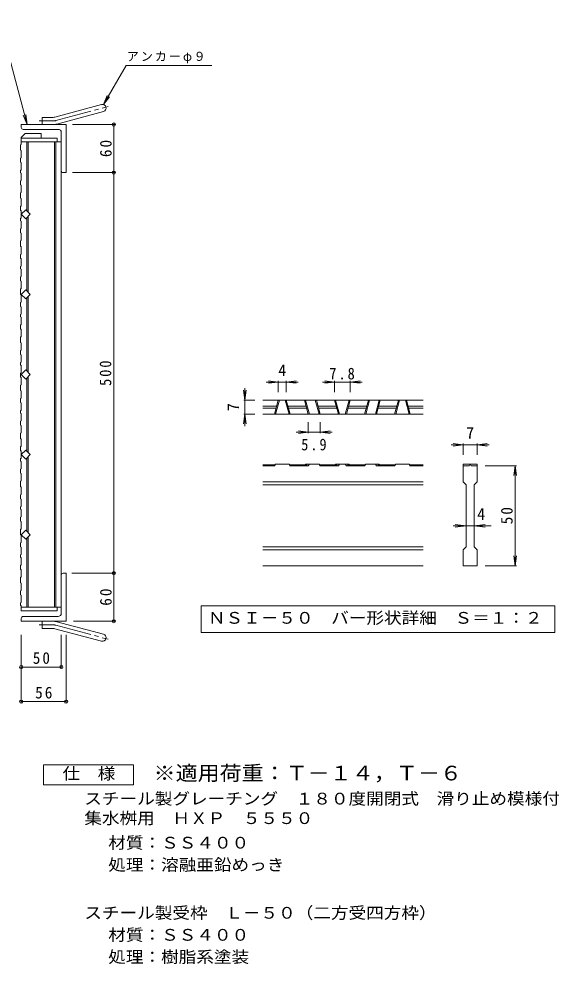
# Model space of a CAD drawing. Units: millimetres, scale not verified, with parts at other scales. Extents: x -841 to 865, y -688 to 666.
# Drawn here: x 191 to 865, y -553 to 627 of the extents above; entities that cross this region are included whole.
import ezdxf
from ezdxf.enums import TextEntityAlignment as Align

# ---------------------------------------------------------------- set-up
doc = ezdxf.new("R2010")
doc.units = ezdxf.units.MM
doc.header["$LTSCALE"] = 5
doc.header["$PDMODE"] = 32
doc.header["$PDSIZE"] = 4
doc.linetypes.add('CHAIN2', pattern=[12, 9, -1, 1, -1])
for name, color, linetype, lineweight in [('B-1', 2, 'Continuous', 9), ('B-2', 3, 'Continuous', 9), ('B-4', 7, 'Continuous', 9), ('B-5', 7, 'Continuous', 9), ('D-0', 7, 'Continuous', 9), ('D-2', 3, 'Continuous', 9), ('D-4', 7, 'Continuous', 9), ('F-4_F-4ﾚｲﾔ', 2, 'Continuous', 9)]:
    doc.layers.add(name, color=color, linetype=linetype, lineweight=lineweight)
doc.layers.add('F-5_F-5ﾚｲﾔ', color=2, linetype='Continuous')
doc.styles.add('ＭＳ ゴシック', font='')
doc.styles.get('ＭＳ ゴシック').set_extended_font_data('MS Gothic')

msp = doc.modelspace()

# ---------------------------------------------------------------- linework, layer by layer
at = {"layer": 'B-1'}
for p, q in [((235.912, 504.666), (294.103, 520.258)), ((238.241, 495.973), (296.432, 511.565)), ((219.767, 495.359), (219.767, 504.36)), ((233.582, 504.36), (219.767, 504.36)), ((193.767, 491.859), (193.767, 495.359)), ((249.767, 495.359), (193.767, 495.359)), ((239.767, 489.36), (196.267, 489.36)), ((243.767, 485.359), (243.767, 437.859)), ((249.767, 495.359), (249.767, 435.359)), ((246.267, 435.359), (249.767, 435.359)), ((243.767, -114.64), (243.767, -67.14)), ((246.267, -64.641), (249.767, -64.641)), ((249.767, -124.64), (249.767, -64.641)), ((193.767, -121.14), (193.767, -124.64)), ((249.767, -124.64), (193.767, -124.64)), ((239.767, -118.641), (196.267, -118.641)), ((219.767, -124.64), (219.767, -133.641)), ((238.241, -125.254), (296.432, -140.846)), ((233.582, -133.641), (219.767, -133.641)), ((235.912, -133.947), (294.103, -149.539))]:
    msp.add_line(p, q, dxfattribs=at)
at = {"layer": 'B-1', "linetype": 'CHAIN2'}
for p, q in [((237.076, 500.319), (302.243, 517.781)), ((233.582, 499.86), (215.962, 499.86)), ((233.582, -129.141), (215.962, -129.141)), ((237.076, -129.601), (302.243, -147.062))]:
    msp.add_line(p, q, dxfattribs=at)
at = {"layer": 'B-1'}
for centre, radius, start, end in [((295.267, 515.912), 4.5, 285.00014, 104.99991), ((233.582, 513.359), 9, 270, 285.00002), ((233.582, 513.359), 18, 270, 285), ((196.267, 491.859), 2.5, 180, 270), ((239.767, 485.359), 4, 0, 90), ((246.267, 437.859), 2.5, 180, 270), ((246.267, -67.14), 2.5, 90, 180), ((239.767, -114.64), 4, 270, 0), ((196.267, -121.14), 2.5, 90, 180), ((233.582, -142.641), 18, 75, 90), ((233.582, -142.641), 9, 74.99998, 90), ((295.267, -145.193), 4.5, 255.00009, 74.99986)]:
    msp.add_arc(centre, radius, start, end, dxfattribs=at)
at = {"layer": 'B-1', "linetype": 'CHAIN2'}
for centre, start, end in [((233.582, 513.359), 270, 284.99995), ((233.582, -142.641), 75.00005, 90)]:
    msp.add_arc(centre, 13.5, start, end, dxfattribs=at)
at = {"layer": 'B-2'}
for p, q in [((193.767, 479.36), (198.767, 484.36)), ((198.767, 484.36), (218.767, 484.36)), ((218.767, 478.36), (218.767, 484.36)), ((193.767, 479.36), (193.767, 478.36)), ((193.767, 478.36), (238.767, 478.36)), ((193.767, 470.626), (193.767, 478.36)), ((193.767, 473.86), (243.767, 473.86)), ((200.767, 387.673), (200.767, 473.86)), ((202.267, 386.173), (202.267, 473.86)), ((235.267, -107.141), (235.267, 473.86)), ((236.767, -107.141), (236.767, 473.86)), ((238.767, 478.36), (238.767, 473.86)), ((243.767, -107.141), (243.767, 473.86)), ((193.767, 470.626), (192.967, 470.108)), ((192.967, 463.392), (192.967, 470.108)), ((192.967, 463.392), (193.767, 462.875)), ((193.767, 462.875), (193.767, 453.75)), ((192.967, 453.233), (193.767, 453.75)), ((192.967, 448.392), (192.967, 453.233)), ((192.967, 448.392), (193.767, 447.875)), ((192.967, 438.233), (193.767, 438.75)), ((192.967, 438.233), (192.967, 435.268)), ((193.767, 447.875), (193.767, 438.75)), ((193.767, 434.75), (192.967, 435.268)), ((192.967, 425.108), (193.767, 425.626)), ((192.967, 425.108), (192.967, 420.268)), ((193.767, 434.75), (193.767, 425.626)), ((192.967, 420.268), (193.767, 419.75)), ((193.767, 419.75), (193.767, 410.626)), ((192.967, 410.108), (193.767, 410.626)), ((192.967, 410.108), (192.967, 403.392)), ((193.767, 402.875), (192.967, 403.392)), ((193.767, 402.875), (193.767, 393.75)), ((192.967, 393.233), (193.767, 393.75)), ((192.967, 388.392), (192.967, 393.233)), ((192.967, 388.392), (193.767, 387.875)), ((192.967, 378.233), (193.767, 378.75)), ((192.967, 378.233), (192.967, 375.268)), ((193.767, 387.875), (193.767, 378.75)), ((200.767, 287.673), (200.767, 379.046)), ((202.267, 286.173), (202.267, 380.546)), ((193.767, 374.75), (192.967, 375.268)), ((193.767, 374.75), (193.767, 365.626)), ((192.967, 365.108), (193.767, 365.626)), ((192.967, 365.108), (192.967, 360.268)), ((192.967, 360.268), (193.767, 359.75)), ((193.767, 359.75), (193.767, 350.626)), ((192.967, 350.108), (193.767, 350.626)), ((192.967, 350.108), (192.967, 343.392)), ((193.767, 342.875), (192.967, 343.392)), ((193.767, 342.875), (193.767, 333.75)), ((192.967, 333.233), (193.767, 333.75)), ((192.967, 328.392), (192.967, 333.233)), ((192.967, 328.392), (193.767, 327.875)), ((192.967, 318.233), (193.767, 318.75)), ((193.767, 327.875), (193.767, 318.75)), ((192.967, 318.233), (192.967, 315.268)), ((193.767, 314.75), (192.967, 315.268)), ((193.767, 314.75), (193.767, 305.626)), ((192.967, 305.108), (193.767, 305.626)), ((192.967, 305.108), (192.967, 300.268)), ((192.967, 300.268), (193.767, 299.75)), ((193.767, 299.75), (193.767, 290.626)), ((192.967, 290.108), (193.767, 290.626)), ((192.967, 290.108), (192.967, 283.392)), ((193.767, 282.875), (192.967, 283.392)), ((192.967, 273.233), (193.767, 273.75)), ((192.967, 268.392), (192.967, 273.233)), ((193.767, 282.875), (193.767, 273.75)), ((200.767, 187.673), (200.767, 279.046)), ((202.267, 186.173), (202.267, 280.546)), ((192.967, 268.392), (193.767, 267.875)), ((193.767, 267.875), (193.767, 258.75)), ((192.967, 258.233), (193.767, 258.75)), ((192.967, 258.233), (192.967, 255.268)), ((193.767, 254.75), (192.967, 255.268)), ((193.767, 254.75), (193.767, 245.626)), ((192.967, 245.108), (193.767, 245.626)), ((192.967, 245.108), (192.967, 240.268)), ((192.967, 240.268), (193.767, 239.75)), ((193.767, 239.75), (193.767, 230.626)), ((192.967, 230.108), (193.767, 230.626)), ((192.967, 230.108), (192.967, 223.392)), ((193.767, 222.875), (192.967, 223.392)), ((192.967, 213.233), (193.767, 213.75)), ((192.967, 208.392), (192.967, 213.233)), ((193.767, 222.875), (193.767, 213.75)), ((192.967, 208.392), (193.767, 207.875)), ((193.767, 207.875), (193.767, 198.75)), ((192.967, 198.233), (193.767, 198.75)), ((192.967, 198.233), (192.967, 195.268)), ((193.767, 194.75), (192.967, 195.268)), ((193.767, 194.75), (193.767, 185.626)), ((192.967, 185.108), (193.767, 185.626)), ((192.967, 185.108), (192.967, 180.268)), ((192.967, 180.268), (193.767, 179.75)), ((193.767, 179.75), (193.767, 170.626)), ((200.767, 87.673), (200.767, 179.046)), ((202.267, 86.173), (202.267, 180.546)), ((192.967, 170.108), (193.767, 170.626)), ((192.967, 170.108), (192.967, 163.392)), ((193.767, 162.875), (192.967, 163.392)), ((192.967, 153.233), (193.767, 153.75)), ((193.767, 162.875), (193.767, 153.75)), ((192.967, 148.392), (192.967, 153.233)), ((192.967, 148.392), (193.767, 147.875)), ((193.767, 147.875), (193.767, 138.75)), ((192.967, 138.233), (193.767, 138.75)), ((192.967, 138.233), (192.967, 135.268)), ((193.767, 134.75), (192.967, 135.268)), ((193.767, 134.75), (193.767, 125.626)), ((192.967, 125.108), (193.767, 125.626)), ((192.967, 125.108), (192.967, 120.268)), ((192.967, 120.268), (193.767, 119.75)), ((193.767, 119.75), (193.767, 110.626)), ((192.967, 110.108), (193.767, 110.626)), ((192.967, 110.108), (192.967, 103.392)), ((193.767, 102.875), (192.967, 103.392)), ((193.767, 102.875), (193.767, 93.75)), ((192.967, 93.233), (193.767, 93.75)), ((192.967, 88.392), (192.967, 93.233)), ((192.967, 88.392), (193.767, 87.875)), ((193.767, 87.875), (193.767, 78.75)), ((192.967, 78.233), (193.767, 78.75)), ((192.967, 78.233), (192.967, 75.268)), ((193.767, 74.75), (192.967, 75.268)), ((193.767, 74.75), (193.767, 65.626)), ((200.767, -12.327), (200.767, 79.046)), ((202.267, -13.827), (202.267, 80.546)), ((192.967, 65.108), (193.767, 65.626)), ((192.967, 65.108), (192.967, 60.268)), ((192.967, 60.268), (193.767, 59.75)), ((193.767, 59.75), (193.767, 50.626)), ((192.967, 50.108), (193.767, 50.626)), ((192.967, 50.108), (192.967, 43.392)), ((193.767, 42.875), (192.967, 43.392)), ((193.767, 42.875), (193.767, 33.75)), ((192.967, 33.233), (193.767, 33.75)), ((192.967, 28.392), (192.967, 33.233)), ((192.967, 28.392), (193.767, 27.875)), ((193.767, 27.875), (193.767, 18.75)), ((192.967, 18.233), (193.767, 18.75)), ((192.967, 18.233), (192.967, 15.268)), ((193.767, 14.75), (192.967, 15.268)), ((193.767, 14.75), (193.767, 5.626)), ((192.967, 5.108), (193.767, 5.626)), ((192.967, 5.108), (192.967, 0.268)), ((192.967, 0.268), (193.767, -0.25)), ((192.967, -9.892), (193.767, -9.374)), ((192.967, -9.892), (192.967, -16.608)), ((193.767, -0.25), (193.767, -9.374)), ((193.767, -17.125), (192.967, -16.608)), ((193.767, -17.125), (193.767, -26.25)), ((200.767, -107.141), (200.767, -20.954)), ((202.267, -107.141), (202.267, -19.454)), ((192.967, -26.767), (193.767, -26.25)), ((192.967, -31.608), (192.967, -26.767)), ((192.967, -31.608), (193.767, -32.125)), ((193.767, -32.125), (193.767, -41.25)), ((192.967, -41.767), (193.767, -41.25)), ((192.967, -41.767), (192.967, -44.732)), ((193.767, -45.25), (192.967, -44.732)), ((193.767, -45.25), (193.767, -54.374)), ((192.967, -54.892), (193.767, -54.374)), ((192.967, -54.892), (192.967, -59.732)), ((192.967, -59.732), (193.767, -60.25)), ((192.967, -69.892), (193.767, -69.374)), ((192.967, -69.892), (192.967, -76.608)), ((193.767, -60.25), (193.767, -69.374)), ((193.767, -77.125), (192.967, -76.608)), ((193.767, -77.125), (193.767, -86.25)), ((192.967, -86.767), (193.767, -86.25)), ((192.967, -91.608), (192.967, -86.767)), ((192.967, -91.608), (193.767, -92.125)), ((193.767, -92.125), (193.767, -101.25)), ((192.967, -101.767), (193.767, -101.25)), ((192.967, -101.767), (192.967, -104.732)), ((193.767, -105.25), (192.967, -104.732)), ((193.767, -105.25), (193.767, -111.641)), ((193.767, -107.141), (243.767, -107.141)), ((193.767, -111.641), (238.767, -111.641)), ((238.767, -111.641), (238.767, -107.141))]:
    msp.add_line(p, q, dxfattribs=at)
for points in [[(205.081, 383.36), (199.424, 389.016), (193.767, 383.36), (199.424, 377.703)], [(205.081, 283.36), (199.424, 289.016), (193.767, 283.36), (199.424, 277.703)], [(205.081, 183.36), (199.424, 189.016), (193.767, 183.36), (199.424, 177.703)], [(205.081, 83.36), (199.424, 89.016), (193.767, 83.36), (199.424, 77.703)], [(205.081, -16.64), (199.424, -10.984), (193.767, -16.64), (199.424, -22.297)]]:
    msp.add_lwpolyline(points, close=True, dxfattribs=at)
at = {"layer": 'B-4'}
for p, q in [((257.929, 495.359), (310.908, 495.359)), ((257.929, 435.359), (310.908, 435.359)), ((256.903, -64.641), (310.908, -64.641)), ((259.052, -124.64), (310.908, -124.64)), ((193.767, -141.69), (193.767, -226.474)), ((243.767, -141.69), (243.767, -183.289)), ((249.767, -141.69), (249.767, -226.474)), ((193.767, -181.789), (243.767, -181.789)), ((193.767, -224.974), (249.767, -224.974))]:
    msp.add_line(p, q, dxfattribs=at)
msp.add_lwpolyline([(309.408, -124.64), (309.408, -64.641), (309.408, 435.359), (309.408, 495.359)], dxfattribs=at)
for p in [(309.408, 495.359), (309.408, 435.359), (309.408, -64.641), (309.408, -124.64), (193.767, -181.789), (243.767, -181.789), (193.767, -224.974), (249.767, -224.974)]:
    msp.add_point(p, dxfattribs=at)
at = {"layer": 'B-5'}
for p, q in [((324.704, 569.131), (431.912, 569.131)), ((296.48, 520.245), (304.09, 530.162)), ((201.155, 495.359), (199.523, 507.753))]:
    msp.add_line(p, q, dxfattribs=at)
for points in [[(165.814, 627.252), (201.155, 495.359), (196.371, 506.908)], [(324.704, 569.131), (296.48, 520.245), (301.264, 531.794)]]:
    msp.add_lwpolyline(points, dxfattribs=at)
at = {"layer": 'D-0'}
msp.add_lwpolyline([(418.558, -105.485), (418.558, -138.711), (860.212, -138.711), (860.212, -105.485)], close=True, dxfattribs=at)
at = {"layer": 'D-2'}
for p, q in [((695.635, 151.515), (495.635, 151.515)), ((495.635, 144.015), (512.768, 144.015)), ((510.088, 134.015), (514.777, 151.515)), ((511.382, 134.015), (516.072, 151.515)), ((528.172, 134.015), (523.483, 151.515)), ((529.467, 134.015), (524.777, 151.515)), ((526.787, 144.015), (549.598, 144.015)), ((547.588, 151.515), (552.277, 134.015)), ((548.882, 151.515), (553.572, 134.015)), ((565.672, 134.015), (560.983, 151.515)), ((566.967, 134.015), (562.277, 151.515)), ((564.287, 144.015), (587.098, 144.015)), ((585.088, 151.515), (589.777, 134.015)), ((586.382, 151.515), (591.072, 134.015)), ((603.172, 151.515), (598.483, 134.015)), ((604.467, 151.515), (599.777, 134.015)), ((602.457, 144.015), (625.268, 144.015)), ((622.588, 134.015), (627.277, 151.515)), ((623.882, 134.015), (628.572, 151.515)), ((640.672, 151.515), (635.983, 134.015)), ((641.967, 151.515), (637.277, 134.015)), ((639.957, 144.015), (662.768, 144.015)), ((660.088, 134.015), (664.777, 151.515)), ((661.382, 134.015), (666.072, 151.515)), ((678.172, 134.015), (673.483, 151.515)), ((679.467, 134.015), (674.777, 151.515)), ((676.787, 144.015), (695.635, 144.015)), ((495.635, 141.515), (512.098, 141.515)), ((695.635, 134.015), (495.635, 134.015)), ((527.457, 141.515), (550.268, 141.515)), ((564.957, 141.515), (587.768, 141.515)), ((601.787, 141.515), (624.598, 141.515)), ((639.287, 141.515), (662.098, 141.515)), ((677.457, 141.515), (695.635, 141.515)), ((510.088, 69.515), (511.382, 71.515)), ((528.172, 71.515), (511.382, 71.515)), ((528.172, 71.515), (529.467, 69.515)), ((548.882, 71.515), (548.235, 70.515)), ((565.672, 71.515), (548.882, 71.515)), ((553.572, 71.515), (552.277, 69.515)), ((565.672, 71.515), (566.967, 69.515)), ((585.735, 70.515), (586.382, 71.515)), ((603.172, 71.515), (586.382, 71.515)), ((589.777, 69.515), (591.072, 71.515)), ((598.483, 71.515), (599.777, 69.515)), ((603.82, 70.515), (603.172, 71.515)), ((623.882, 71.515), (622.588, 69.515)), ((623.882, 71.515), (640.672, 71.515)), ((635.983, 71.515), (637.277, 69.515)), ((640.672, 71.515), (641.32, 70.515)), ((661.382, 71.515), (660.088, 69.515)), ((661.382, 71.515), (678.172, 71.515)), ((679.467, 69.515), (678.172, 71.515)), ((745.635, 71.515), (745.635, 69.515)), ((510.735, 70.515), (495.635, 70.515)), ((510.088, 69.515), (495.635, 69.515)), ((550.268, 70.515), (528.82, 70.515)), ((552.277, 69.515), (529.467, 69.515)), ((550.268, 70.515), (550.268, 69.515)), ((587.768, 70.515), (566.32, 70.515)), ((589.777, 69.515), (566.967, 69.515)), ((587.768, 70.515), (587.768, 69.515)), ((622.588, 69.515), (599.777, 69.515)), ((601.787, 70.515), (601.787, 69.515)), ((623.235, 70.515), (601.787, 70.515)), ((660.088, 69.515), (637.277, 69.515)), ((639.287, 70.515), (660.735, 70.515)), ((639.287, 70.515), (639.287, 69.515)), ((678.82, 70.515), (695.635, 70.515)), ((679.467, 69.515), (695.635, 69.515)), ((745.635, 49.515), (745.635, 69.515)), ((745.635, 69.515), (753.135, 69.515)), ((754.36, 70.515), (754.41, 70.515)), ((755.635, 69.515), (763.135, 69.515)), ((763.135, 69.515), (763.135, 49.515)), ((695.635, 49.515), (495.635, 49.515)), ((745.635, 49.515), (749.385, 45.765)), ((759.385, 45.765), (763.135, 49.515)), ((695.635, 45.765), (495.635, 45.765)), ((749.385, -31.735), (749.385, 45.765)), ((759.385, 45.765), (759.385, -31.735)), ((695.635, -31.735), (495.635, -31.735)), ((745.635, -35.485), (749.385, -31.735)), ((759.385, -31.735), (763.135, -35.485)), ((695.635, -35.485), (495.635, -35.485)), ((745.635, -55.485), (745.635, -35.485)), ((763.135, -35.485), (763.135, -55.485)), ((695.635, -55.485), (495.635, -55.485)), ((763.135, -55.485), (745.635, -55.485))]:
    msp.add_line(p, q, dxfattribs=at)
msp.add_lwpolyline([(745.635, 71.515), (763.135, 71.515), (763.135, 69.515)], dxfattribs=at)
for centre, start, end in [((754.36, 69.265), 90, 168.46303), ((754.41, 69.265), 11.53696, 90)]:
    msp.add_arc(centre, 1.25, start, end, dxfattribs=at)
at = {"layer": 'D-4'}
for p, q in [((473.135, 151.515), (473.135, 166.515)), ((514.777, 174.015), (499.777, 174.015)), ((514.777, 174.015), (502.384, 175.647)), ((514.777, 174.015), (502.384, 172.384)), ((514.777, 175.515), (514.777, 161.515)), ((514.777, 174.015), (524.777, 174.015)), ((524.777, 174.015), (537.171, 175.647)), ((524.777, 175.515), (524.777, 161.515)), ((524.777, 174.015), (537.171, 172.384)), ((524.777, 174.015), (539.777, 174.015)), ((585.088, 174.015), (570.088, 174.015)), ((585.088, 174.015), (572.695, 175.647)), ((585.088, 174.015), (572.695, 172.384)), ((585.088, 175.515), (585.088, 161.515)), ((585.088, 174.015), (604.467, 174.015)), ((604.467, 174.015), (616.86, 175.647)), ((604.467, 175.515), (604.467, 161.515)), ((604.467, 174.015), (616.86, 172.384)), ((604.467, 174.015), (619.467, 174.015)), ((473.135, 151.515), (471.503, 163.908)), ((473.135, 151.515), (474.766, 163.908)), ((471.635, 151.515), (485.635, 151.515)), ((473.135, 151.515), (473.135, 134.015)), ((473.135, 134.015), (471.503, 121.622)), ((471.635, 134.015), (485.635, 134.015)), ((473.135, 134.015), (474.766, 121.622)), ((473.135, 134.015), (473.135, 119.015)), ((552.277, 110.015), (552.277, 124.015)), ((566.967, 110.015), (566.967, 124.015)), ((552.277, 111.515), (537.277, 111.515)), ((552.277, 111.515), (539.884, 113.147)), ((552.277, 111.515), (539.884, 109.884)), ((566.967, 111.515), (579.36, 109.884)), ((566.967, 111.515), (581.967, 111.515)), ((745.635, 95.765), (730.635, 95.765)), ((745.635, 95.765), (733.242, 97.396)), ((745.635, 95.765), (733.242, 94.133)), ((745.635, 97.265), (745.635, 83.265)), ((763.135, 95.765), (745.635, 95.765)), ((763.135, 95.765), (775.528, 97.396)), ((763.135, 97.265), (763.135, 83.265)), ((763.135, 95.765), (775.528, 94.133)), ((763.135, 95.765), (778.135, 95.765)), ((812.135, 69.515), (773.135, 69.515)), ((810.635, 69.515), (809.003, 57.122)), ((810.635, 69.515), (812.266, 57.122)), ((810.635, -55.485), (810.635, 69.515)), ((749.385, -5.485), (733.135, -5.485)), ((749.385, -5.485), (735.742, -3.853)), ((749.385, -5.485), (735.742, -7.116)), ((759.385, -5.485), (749.385, -5.485)), ((759.385, -5.485), (773.028, -3.853)), ((759.385, -5.485), (773.028, -7.116)), ((759.385, -5.485), (780.635, -5.485)), ((810.635, -55.485), (809.003, -43.092)), ((810.635, -55.485), (812.266, -43.092)), ((812.135, -55.485), (773.135, -55.485))]:
    msp.add_line(p, q, dxfattribs=at)
msp.add_lwpolyline([(552.277, 111.515), (566.967, 111.515), (579.36, 113.147)], dxfattribs=at)
at = {"layer": 'F-4_F-4ﾚｲﾔ'}
msp.add_lwpolyline([(221.517, -328.794), (221.517, -303.793), (334.016, -303.793), (334.016, -328.794)], close=True, dxfattribs=at)

# ---------------------------------------------------------------- texts
at = {"layer": 'B-4', "color": 2, "char_height": 14.66, "attachment_point": 7, "rotation": 90, "style": 'ＭＳ ゴシック'}
for s, insert in [('\\T1.27;\\W0.95;60', (306.908, 454.734)), ('\\T1.27;\\W0.9;500', (306.408, 169.109)), ('\\T1.27;\\W0.95;60', (306.908, -105.266))]:
    msp.add_mtext(s, dxfattribs=dict(at, insert=insert))
at = {"layer": 'B-4', "color": 2, "char_height": 14.66, "attachment_point": 7, "style": 'ＭＳ ゴシック'}
for s, insert in [('\\T1.27;\\W0.95;50', (208.142, -178.013)), ('\\T1.27;\\W0.95;56', (211.142, -221.197))]:
    msp.add_mtext(s, dxfattribs=dict(at, insert=insert))
at = {"layer": 'B-5', "insert": (325.514, 571.867), "char_height": 11, "attachment_point": 7, "style": 'ＭＳ ゴシック'}
msp.add_mtext('\\T1.17;アンカーφ９', dxfattribs=at)
at = {"layer": 'D-0', "color": 2, "style": 'ＭＳ ゴシック', "width": 1.1}
msp.add_text('ＮＳＩ－５０\u3000バー形状詳細\u3000Ｓ＝１：２', height=14.66, dxfattribs=at).set_placement((426.885, -132.098), align=Align.BOTTOM_LEFT)
at = {"layer": 'D-4', "color": 2, "style": 'ＭＳ ゴシック'}
for s, p in [('4', (514.777, 177.015)), ('7', (749.385, 98.765)), ('4', (763.135, -2.485))]:
    msp.add_text(s, height=14.66, dxfattribs=at).set_placement(p, align=Align.BOTTOM_LEFT)
msp.add_text('7', height=14.66, rotation=90, dxfattribs=at).set_placement((470.135, 137.765), align=Align.BOTTOM_LEFT)
at = {"layer": 'D-4', "color": 2, "char_height": 14.66, "attachment_point": 7, "style": 'ＭＳ ゴシック'}
for s, insert in [('\\T1.27;\\W0.9;7.8', (578.527, 177.015)), ('\\T1.27;\\W0.9;5.9', (543.372, 88.515))]:
    msp.add_mtext(s, dxfattribs=dict(at, insert=insert))
at = {"layer": 'D-4', "color": 2, "insert": (807.635, -3.61), "char_height": 14.66, "attachment_point": 7, "rotation": 90, "style": 'ＭＳ ゴシック'}
msp.add_mtext('\\T1.27;\\W0.95;50', dxfattribs=at)
at = {"layer": 'F-4_F-4ﾚｲﾔ', "style": 'ＭＳ ゴシック', "width": 1.1}
for s, p in [('仕\u3000様', (245.266, -326.294)), ('スチール製グレーチング\u3000１８０度開閉式\u3000滑り止め模様付', (272.561, -357.754)), ('集水桝用\u3000ＨＸＰ\u3000５５５０', (272.561, -382.127)), ('材質：ＳＳ４００', (302.417, -412.779)), ('処理：溶融亜鉛めっき', (302.417, -440.279)), ('スチール製受枠\u3000Ｌ－５０（二方受四方枠）', (272.562, -500.28)), ('材質：ＳＳ４００', (302.417, -527.78)), ('処理：樹脂系塗装', (302.417, -555.28))]:
    msp.add_text(s, height=14.66, dxfattribs=at).set_placement(p, align=Align.BOTTOM_LEFT)
at = {"layer": 'F-5_F-5ﾚｲﾔ', "color": 3, "style": 'ＭＳ ゴシック', "width": 1.1}
msp.add_text('※適用荷重：Ｔ－１４，Ｔ－６', height=18.33, dxfattribs=at).set_placement((359.016, -328.794), align=Align.BOTTOM_LEFT)

doc.saveas('drawing.dxf')
